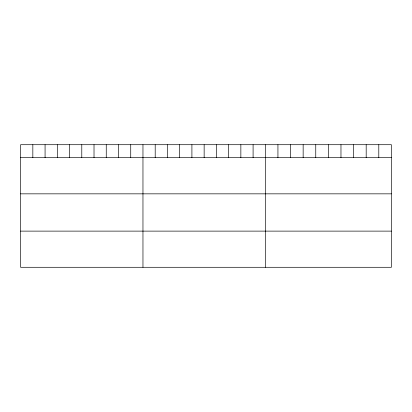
<?xml version="1.0" encoding="UTF-8"?>
<svg xmlns="http://www.w3.org/2000/svg" width="412" height="412" viewBox="0 0 412 412"><rect width="100%" height="100%" fill="white"/><g stroke="black" fill="none" stroke-linecap="round" stroke-linejoin="round"><path stroke-width="0.62" d="M391.4 157.662L391.4 267.29L20.6 267.29L20.6 144.71L391.4 144.71L391.4 157.662L20.6 157.662M20.6 193.841L391.4 193.841M20.6 231.117L391.4 231.117M378.793 144.71L378.793 157.662M366.186 144.71L366.186 157.662M353.578 144.71L353.578 157.662M340.971 144.71L340.971 157.662M328.364 144.71L328.364 157.662M315.757 144.71L315.757 157.662M303.15 144.71L303.15 157.662M290.542 144.71L290.542 157.662M277.935 144.71L277.935 157.662M265.328 144.71L265.328 267.29M253.092 144.71L253.092 157.662M240.855 144.71L240.855 157.662M228.619 144.71L228.619 157.662M216.382 144.71L216.382 157.662M204.146 144.71L204.146 157.662M191.91 144.71L191.91 157.662M179.673 144.71L179.673 157.662M167.437 144.71L167.437 157.662M155.2 144.71L155.2 157.662M142.964 144.71L142.964 267.29M130.728 144.71L130.728 157.662M118.491 144.71L118.491 157.662M106.255 144.71L106.255 157.662M94.018 144.71L94.018 157.662M81.782 144.71L81.782 157.662M69.546 144.71L69.546 157.662M57.309 144.71L57.309 157.662M45.073 144.71L45.073 157.662M32.836 144.71L32.836 157.662"/></g></svg>
